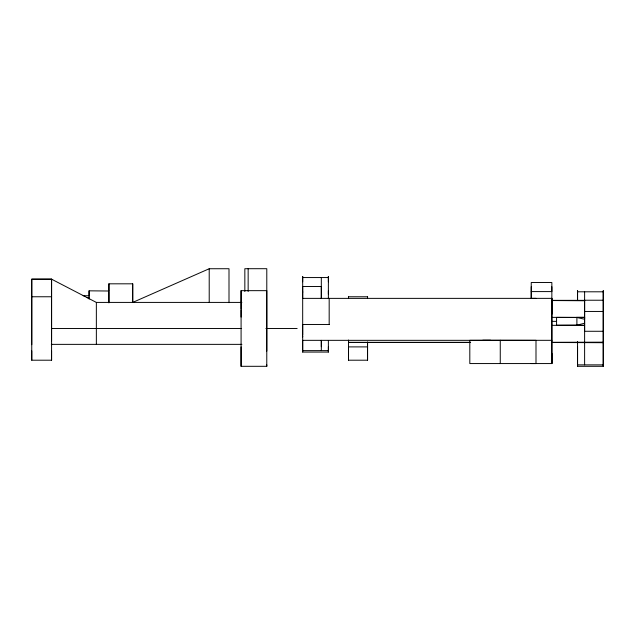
<?xml version="1.0" encoding="UTF-8"?>
<svg xmlns="http://www.w3.org/2000/svg" width="635" height="635" viewBox="0 0 635 635"><rect width="100%" height="100%" fill="white"/><g stroke="black" fill="none" stroke-linecap="round" stroke-linejoin="round"><path stroke-width="0.95" d="M51.578 350.917L51.578 360.204L31.75 360.204L31.75 350.917M51.578 341.122L51.578 279.17L31.75 279.178L31.75 344.678M89.09 299.053L89.09 290.83L108.918 291.013M108.918 302.411L108.918 283.813L132.707 283.813L132.715 302.419L209.217 268.74L228.997 268.724L229.005 302.673M132.707 302.411L132.707 283.813M244.84 291.505L244.84 268.708L266.795 268.7L266.779 366.308L241.086 366.308L241.086 310.07M241.086 309.07L241.086 290.663L266.779 290.663L266.779 351.123M248.15 291.497L248.158 268.692M328.374 346.71L328.374 352.068L302.681 352.068L302.689 340.344L551.855 340.32M302.681 336.883L302.681 336.05M302.681 334.899L302.681 324.922M302.681 292.465L302.681 291.6M302.681 281.773L302.681 276.416L302.681 352.068M321.318 350.623L321.326 340.344M328.374 294.124L328.374 290.806M328.374 281.773L328.374 276.416L328.374 298.585M367.562 341.916L367.562 360.204L348.528 360.204L348.528 340.019M348.528 297.72L348.528 296.767L367.562 296.767L367.562 297.974M367.562 297.72L367.562 296.767M500.261 363.561L500.269 340.273L535.996 340.32L535.996 363.561L531.233 363.561M531.241 286.766L531.241 298.426L531.241 282.519L551.855 282.519L551.855 363.561L469.813 363.561L469.805 340.328L500.269 340.273M321.318 277.558L321.318 298.387L321.318 286.504L302.681 286.504L302.689 298.379L551.855 298.363L551.855 363.561L551.855 353.338M551.855 286.766L551.855 291.592L531.241 291.592M556.57 325.342L556.57 317.373L576.897 317.492L576.897 325.374L556.57 325.342L576.897 325.207L584.613 323.215M603.25 290.663L603.25 366.308L577.556 366.308L577.556 341.471M577.556 300.347L577.556 290.663L577.556 300.395M551.609 317.373L584.613 317.357L584.613 331.279L603.25 331.279M584.613 318.651L584.613 300.228L603.25 300.228M584.613 291.798L584.613 300.744L551.902 300.545M603.25 366.308L603.25 290.798M51.578 343.543L51.578 344.678M348.528 340.439L348.528 342.527L470.638 342.503M551.855 298.363L551.863 314.246M584.613 364.871L584.613 300.228M329.176 298.379L329.176 324.469M531.233 298.379L535.996 298.363M584.613 317.357L576.389 317.373L584.613 319.246M576.897 325.374L584.613 325.358L551.617 325.342M302.681 277.558L328.374 277.558M241.895 302.411L96.353 302.411L51.578 279.178L31.75 279.186L31.75 360.204M577.556 291.798L603.25 291.798M83.145 295.743L89.09 295.743M31.75 296.759L51.578 296.759M87.114 297.68L89.09 297.68M551.878 300.355L584.613 300.347M584.613 311.452L603.25 311.452M551.617 321.358L556.57 321.358M302.681 324.469L329.279 324.469M51.562 328.485L241.602 328.485M265.914 328.485L297.148 328.485M482.735 340.265L490.664 340.265M603.25 342.178L551.878 342.305M348.528 342.328L470.543 342.313M551.91 342.495L603.25 342.694M51.324 344.368L241.895 344.36M367.562 346.893L348.528 346.893L348.528 360.204M302.681 350.623L328.374 350.623M577.556 364.871L603.25 364.871M209.217 302.411L209.209 268.732M577.556 346.893L577.556 366.308M367.562 342.527L367.562 360.204M348.528 296.767L348.528 297.974M328.374 340.582L328.374 352.068M321.318 340.582L321.318 346.71M266.779 364.871L266.779 366.308M241.086 290.663L241.086 317.071M241.086 346.893L241.086 366.308M108.918 283.813L108.918 290.719M108.918 291.727L108.918 302.887M96.353 302.403L96.361 344.353M89.09 290.83L89.09 296.005M51.578 279.17L51.578 360.204"/></g></svg>
